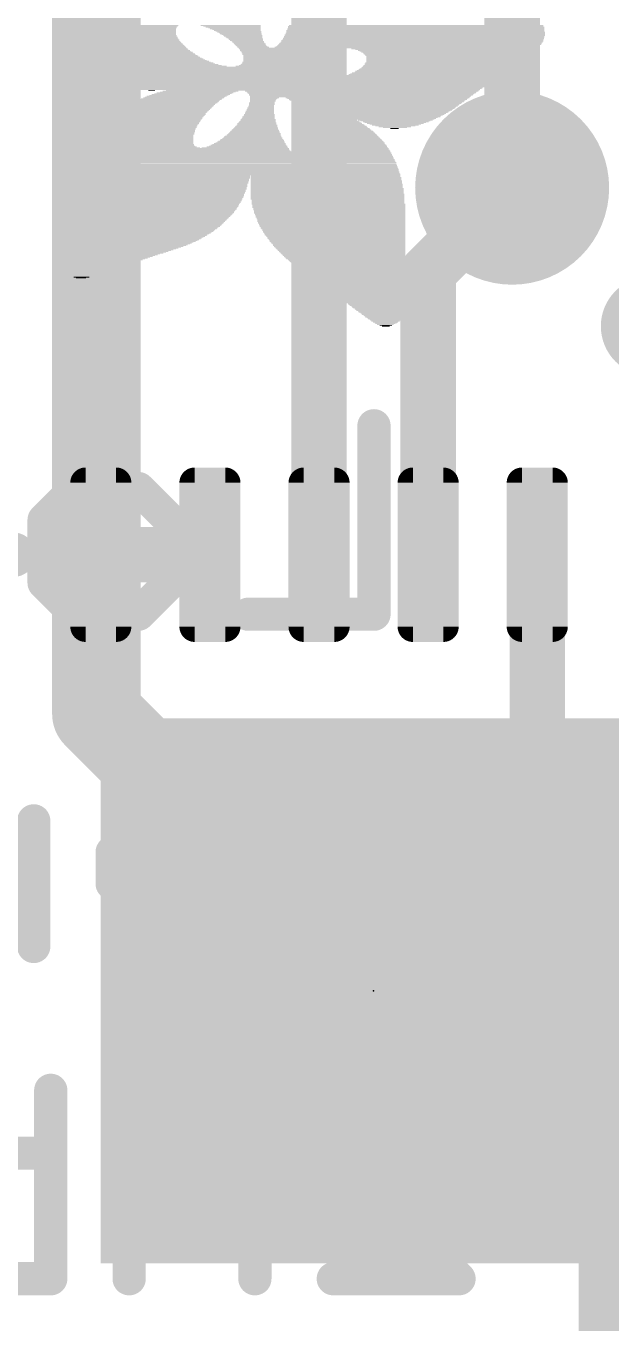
# Model space of a CAD drawing. Extents: x -0.1 to 17.9, y -0.1 to 29.2.
# Drawn here: x 7.3 to 9.98, y 12.19 to 18.14 of the extents above; entities that cross this region are included whole.
import ezdxf

# ---------------------------------------------------------------- set-up
doc = ezdxf.new("R2010")
doc.units = 0
for name, color, linetype in [('1', 12, 'CONTINUOUS'), ('16', 132, 'CONTINUOUS'), ('18', 110, 'CONTINUOUS'), ('21', 40, 'CONTINUOUS'), ('22', 253, 'CONTINUOUS'), ('23', 53, 'CONTINUOUS')]:
    doc.layers.add(name, color=color, linetype=linetype)

# ---------------------------------------------------------------- blocks, each defined once
blk = doc.blocks.new('RECT')
blk.add_solid([(-0.5, -0.5), (0.5, -0.5), (-0.5, 0.5), (0.5, 0.5)])
blk = doc.blocks.new('RECT128000X44800R50')
at = {"const_width": 0.07}
blk.add_lwpolyline([(0.365, -0.07), (0.365, 0.07, 0.4142), (0.33, 0.105), (-0.33, 0.105, 0.4142), (-0.365, 0.07), (-0.365, -0.07, 0.4142), (-0.33, -0.105), (0.33, -0.105, 0.4142)], format="xyb", close=True, dxfattribs=at)
blk.add_solid([(-0.3475, -0.0875), (0.3475, -0.0875), (-0.3475, 0.0875), (0.3475, 0.0875)])
blk = doc.blocks.new('ROUNDV')
at = {"const_width": 0.5}
blk.add_lwpolyline([(0, -0.25, 1), (0, 0.25, 1), (0, -0.25)], format="xyb", dxfattribs=at)

msp = doc.modelspace()

# ---------------------------------------------------------------- linework, layer by layer
at = {"layer": '1', "const_width": 0.254}
for points in [[(8.64, 21.594), (8.64, 15.716)], [(7.64, 15.716), (7.64, 19.03)], [(9.525, 17.399), (9.14, 17.014)], [(9.14, 17.014), (9.14, 15.716)], [(8.14, 15.716), (7.64, 15.716)], [(9.64, 15.716), (9.64, 13.716)], [(9.64, 13.716), (8.89, 13.716)]]:
    msp.add_lwpolyline(points, dxfattribs=at)
at = {"layer": '1', "const_width": 0.127}
for points in [[(9.5699, 17.3541, 1), (9.4801, 17.4439)], [(9.2035, 17.014, 1), (9.0765, 17.014)], [(9.0951, 17.0589, 1), (9.1849, 16.9691)], [(7.64, 15.7795, 1), (7.64, 15.6525)], [(8.14, 15.6525, 1), (8.14, 15.7795)], [(9.7035, 15.716, 1), (9.5765, 15.716)], [(7.5765, 15.716, 1), (7.7035, 15.716)], [(8.5765, 15.716, 1), (8.7035, 15.716)], [(9.0765, 15.716, 1), (9.2035, 15.716)], [(8.89, 13.7795, 1), (8.89, 13.6525)], [(9.64, 13.6525, 1), (9.64, 13.7795)], [(9.5765, 13.716, 1), (9.7035, 13.716)]]:
    msp.add_lwpolyline(points, format="xyb", dxfattribs=at)
at = {"layer": '16'}
for points, const_width in [([(9.525, 20.701), (9.525, 17.399)], 0.254), ([(7.62, 14.986), (7.62, 19.05)], 0.4064), ([(10.033, 12.573), (7.62, 14.986)], 0.4064), ([(10.033, 11.684), (10.033, 12.573)], 0.4064)]:
    msp.add_lwpolyline(points, dxfattribs=dict(at, const_width=const_width))
for points, const_width in [([(9.4615, 17.399, 1), (9.5885, 17.399)], 0.127), ([(7.6918, 15.0578, 1), (7.5482, 14.9142)], 0.2032), ([(7.5184, 14.986, 1), (7.7216, 14.986)], 0.2032), ([(10.1346, 12.573, 1), (9.9314, 12.573)], 0.2032), ([(9.9612, 12.5012, 1), (10.1048, 12.6448)], 0.2032)]:
    msp.add_lwpolyline(points, format="xyb", dxfattribs=dict(at, const_width=const_width))
at = {"layer": '21'}
for points, const_width in [([(10.16, 16.637, 1), (10.16, 16.891, 1), (10.16, 16.637)], 0.2032), ([(7.24, 15.6652, 1), (7.24, 15.7668)], 0.1016)]:
    msp.add_lwpolyline(points, format="xyb", dxfattribs=dict(at, const_width=const_width))
at = {"layer": '21', "const_width": 0.2032}
msp.add_lwpolyline([(6.89, 15.716), (7.24, 15.716)], dxfattribs=at)
at = {"layer": '22', "const_width": 0.1524}
for points in [[(8.8918, 16.3075), (8.8918, 15.4432)], [(7.38, 15.8754), (7.5241, 16.0194)], [(7.5241, 16.0194), (7.8122, 16.0194)], [(7.8122, 16.0194), (7.9562, 15.8754)], [(7.38, 15.5873), (7.38, 15.8754)], [(7.9562, 15.8754), (7.9562, 15.5873)], [(7.5241, 15.4432), (7.38, 15.5873)], [(7.9562, 15.5873), (7.8122, 15.4432)], [(7.8122, 15.4432), (7.5241, 15.4432)], [(8.8918, 15.4432), (8.3155, 15.4432)], [(8.8918, 14.7835), (8.7477, 14.7835)], [(8.7477, 14.7835), (8.7477, 13.9192)], [(7.3326, 14.2073), (7.0445, 14.4954)], [(7.3326, 13.9192), (7.3326, 14.4954)], [(7.8359, 14.4954), (7.6919, 14.3514)], [(8.124, 14.4954), (7.8359, 14.4954)], [(8.2681, 14.3514), (8.124, 14.4954)], [(9.2511, 14.3514), (9.3951, 14.4954)], [(9.3951, 14.4954), (9.6832, 14.4954)], [(9.6832, 14.4954), (9.8273, 14.3514)], [(7.6919, 14.3514), (7.6919, 14.2073)], [(8.2681, 14.0633), (8.2681, 14.3514)], [(9.2511, 14.0633), (9.2511, 14.3514)], [(9.8273, 14.3514), (9.8273, 14.0633)], [(7.6919, 14.2073), (8.2681, 14.2073)], [(8.124, 13.9192), (8.2681, 14.0633)], [(9.3951, 13.9192), (9.2511, 14.0633)], [(9.8273, 14.0633), (9.6832, 13.9192)], [(7.8359, 13.9192), (8.124, 13.9192)], [(8.8918, 13.9192), (8.6037, 13.9192)], [(9.6832, 13.9192), (9.3951, 13.9192)], [(7.4105, 13.2595), (7.4105, 12.3952)], [(8.0579, 12.9714), (7.7698, 13.2595)], [(7.7698, 13.2595), (7.7698, 12.3952)], [(8.346, 13.2595), (8.0579, 12.9714)], [(8.346, 12.3952), (8.346, 13.2595)], [(8.7053, 13.1155), (8.8494, 13.2595)], [(8.8494, 13.2595), (9.1375, 13.2595)], [(9.1375, 13.2595), (9.2816, 13.1155)], [(8.7053, 12.9714), (8.7053, 13.1155)], [(6.9784, 12.9714), (7.4105, 12.9714)], [(9.2816, 12.3952), (8.7053, 12.9714)], [(10.2171, 12.8274), (9.6409, 12.8274)], [(7.4105, 12.3952), (6.9784, 12.3952)], [(8.7053, 12.3952), (9.2816, 12.3952)]]:
    msp.add_lwpolyline(points, dxfattribs=at)
at = {"layer": '22', "const_width": 0.0762}
for points in [[(8.9299, 16.3075, 1), (8.8537, 16.3075)], [(7.5241, 16.0575, 1), (7.5241, 15.9813)], [(7.551, 15.9925, 1), (7.4971, 16.0464)], [(7.8391, 16.0464, 1), (7.7852, 15.9925)], [(7.8122, 15.9813, 1), (7.8122, 16.0575)], [(7.4181, 15.8754, 1), (7.3419, 15.8754)], [(7.9943, 15.8754, 1), (7.9181, 15.8754)], [(7.3531, 15.9023, 1), (7.407, 15.8484)], [(7.9293, 15.8484, 1), (7.9832, 15.9023)], [(7.407, 15.6142, 1), (7.3531, 15.5603)], [(7.9832, 15.5603, 1), (7.9293, 15.6142)], [(7.3419, 15.5873, 1), (7.4181, 15.5873)], [(7.9181, 15.5873, 1), (7.9943, 15.5873)], [(7.5241, 15.4813, 1), (7.5241, 15.4051)], [(7.4971, 15.4163, 1), (7.551, 15.4701)], [(7.7852, 15.4701, 1), (7.8391, 15.4163)], [(7.8122, 15.4051, 1), (7.8122, 15.4813)], [(8.3155, 15.4813, 1), (8.3155, 15.4051)], [(8.8537, 15.4432, 1), (8.9299, 15.4432)], [(8.8918, 15.4051, 1), (8.8918, 15.4813)], [(8.7477, 14.8216, 1), (8.7477, 14.7454)], [(8.7858, 14.7835, 1), (8.7096, 14.7835)], [(8.8918, 14.7454, 1), (8.8918, 14.8216)], [(7.3707, 14.4954, 1), (7.2945, 14.4954)], [(7.8359, 14.5335, 1), (7.8359, 14.4573)], [(7.8629, 14.4685, 1), (7.809, 14.5224)], [(8.151, 14.5224, 1), (8.0971, 14.4685)], [(8.124, 14.4573, 1), (8.124, 14.5335)], [(9.3951, 14.5335, 1), (9.3951, 14.4573)], [(9.4221, 14.4685, 1), (9.3682, 14.5224)], [(9.7102, 14.5224, 1), (9.6563, 14.4685)], [(9.6832, 14.4573, 1), (9.6832, 14.5335)], [(7.6649, 14.3783, 1), (7.7188, 14.3244)], [(7.73, 14.3514, 1), (7.6538, 14.3514)], [(8.3062, 14.3514, 1), (8.23, 14.3514)], [(8.2411, 14.3244, 1), (8.295, 14.3783)], [(9.2241, 14.3783, 1), (9.278, 14.3244)], [(9.2892, 14.3514, 1), (9.213, 14.3514)], [(9.8654, 14.3514, 1), (9.7892, 14.3514)], [(9.8003, 14.3244, 1), (9.8542, 14.3783)], [(7.6919, 14.2454, 1), (7.6919, 14.1692)], [(8.2681, 14.1692, 1), (8.2681, 14.2454)], [(7.3056, 14.1804, 1), (7.3595, 14.2343)], [(7.6538, 14.2073, 1), (7.73, 14.2073)], [(8.23, 14.0633, 1), (8.3062, 14.0633)], [(8.295, 14.0363, 1), (8.2411, 14.0902)], [(9.278, 14.0902, 1), (9.2241, 14.0363)], [(9.213, 14.0633, 1), (9.2892, 14.0633)], [(9.7892, 14.0633, 1), (9.8654, 14.0633)], [(9.8542, 14.0363, 1), (9.8003, 14.0902)], [(7.8359, 13.9573, 1), (7.8359, 13.8811)], [(8.0971, 13.9461, 1), (8.151, 13.8923)], [(8.124, 13.8811, 1), (8.124, 13.9573)], [(8.6037, 13.9573, 1), (8.6037, 13.8811)], [(8.8918, 13.8811, 1), (8.8918, 13.9573)], [(9.3951, 13.9573, 1), (9.3951, 13.8811)], [(9.3682, 13.8923, 1), (9.4221, 13.9461)], [(9.6563, 13.9461, 1), (9.7102, 13.8923)], [(9.6832, 13.8811, 1), (9.6832, 13.9573)], [(7.2945, 13.9192, 1), (7.3707, 13.9192)], [(8.7096, 13.9192, 1), (8.7858, 13.9192)], [(7.4486, 13.2595, 1), (7.3724, 13.2595)], [(7.7968, 13.2865, 1), (7.7429, 13.2326)], [(7.8079, 13.2595, 1), (7.7317, 13.2595)], [(8.3841, 13.2595, 1), (8.3079, 13.2595)], [(8.373, 13.2326, 1), (8.3191, 13.2865)], [(8.8494, 13.2976, 1), (8.8494, 13.2214)], [(8.8763, 13.2326, 1), (8.8225, 13.2865)], [(9.1645, 13.2865, 1), (9.1106, 13.2326)], [(9.1375, 13.2214, 1), (9.1375, 13.2976)], [(8.7434, 13.1155, 1), (8.6672, 13.1155)], [(8.6784, 13.1424, 1), (8.7323, 13.0885)], [(9.2546, 13.0885, 1), (9.3085, 13.1424)], [(7.4105, 12.9333, 1), (7.4105, 13.0095)], [(8.031, 12.9984, 1), (8.0849, 12.9445)], [(8.031, 12.9445, 1), (8.0849, 12.9984)], [(8.7323, 12.9984, 1), (8.6784, 12.9445)], [(8.6672, 12.9714, 1), (8.7434, 12.9714)], [(9.6409, 12.8655, 1), (9.6409, 12.7893)], [(7.4105, 12.3571, 1), (7.4105, 12.4333)], [(8.7053, 12.4333, 1), (8.7053, 12.3571)], [(9.2546, 12.3683, 1), (9.3085, 12.4221)], [(9.2816, 12.3571, 1), (9.2816, 12.4333)], [(7.3724, 12.3952, 1), (7.4486, 12.3952)], [(7.7317, 12.3952, 1), (7.8079, 12.3952)], [(8.3079, 12.3952, 1), (8.3841, 12.3952)]]:
    msp.add_lwpolyline(points, format="xyb", dxfattribs=at)
at = {"layer": '23'}
msp.add_point((8.89, 13.716), dxfattribs=at)

# ---------------------------------------------------------------- block references
at = {"layer": '1', "rotation": 90}
for p in [(7.64, 15.716), (8.14, 15.716), (8.64, 15.716), (9.14, 15.716), (9.64, 15.716)]:
    msp.add_blockref('RECT128000X44800R50', p, dxfattribs=at)
at = {"layer": '1', "xscale": 2.5, "yscale": 2.5, "rotation": 270}
msp.add_blockref('RECT', (8.89, 13.716), dxfattribs=at)
at = {"layer": '18', "xscale": 0.889, "yscale": 0.889}
msp.add_blockref('ROUNDV', (9.525, 17.399), dxfattribs=at)
msp.add_blockref('ROUNDV', (9.525, 17.399), dxfattribs=at)
at = {"layer": '21'}
for p, xscale, yscale in [((7.7248, 18.1432), 0.541, 0.0038), ((7.7229, 18.1394), 0.5372, 0.0038), ((7.7229, 18.1356), 0.5296, 0.0038), ((7.7248, 18.1318), 0.5258, 0.0038), ((7.7248, 18.128), 0.5182, 0.0038), ((7.7248, 18.1242), 0.5182, 0.0038), ((7.7267, 18.1204), 0.5144, 0.0038), ((7.7286, 18.1166), 0.5106, 0.0039), ((7.7305, 18.1127), 0.5068, 0.0038), ((7.7305, 18.1089), 0.5068, 0.0038), ((7.7324, 18.1051), 0.503, 0.0038), ((7.7343, 18.1013), 0.4992, 0.0038), ((7.7362, 18.0975), 0.503, 0.0038), ((7.7382, 18.0937), 0.4991, 0.0038), ((7.742, 18.0899), 0.4991, 0.0038), ((7.7439, 18.0861), 0.4953, 0.0038), ((8.2354, 18.1432), 0.2743, 0.0038), ((8.241, 18.1394), 0.2629, 0.0038), ((8.2468, 18.1356), 0.2515, 0.0038), ((8.2524, 18.1318), 0.2401, 0.0038), ((8.2563, 18.128), 0.2324, 0.0038), ((8.262, 18.1242), 0.221, 0.0038), ((8.2658, 18.1204), 0.2134, 0.0038), ((8.2715, 18.1166), 0.2096, 0.0039), ((8.2753, 18.1127), 0.2019, 0.0038), ((8.2791, 18.1089), 0.1943, 0.0038), ((8.2811, 18.1051), 0.1905, 0.0038), ((8.2849, 18.1013), 0.1829, 0.0038), ((8.2905, 18.0975), 0.1791, 0.0038), ((8.2925, 18.0937), 0.1753, 0.0038), ((8.2963, 18.0899), 0.1676, 0.0038), ((8.2982, 18.0861), 0.1638, 0.0038), ((9.0735, 18.0861), 1.1964, 0.0038), ((9.0755, 18.0937), 1.1925, 0.0038), ((9.0755, 18.0899), 1.1925, 0.0038), ((9.0793, 18.1013), 1.1925, 0.0038), ((9.0793, 18.0975), 1.1925, 0.0038), ((9.0812, 18.1089), 1.1887, 0.0038), ((9.0812, 18.1051), 1.1887, 0.0038), ((9.0812, 18.1204), 1.1811, 0.0038), ((9.0812, 18.1166), 1.1811, 0.0039), ((9.0831, 18.1127), 1.1849, 0.0038), ((9.0831, 18.128), 1.1773, 0.0038), ((9.0831, 18.1242), 1.1773, 0.0038), ((9.0831, 18.1394), 1.1697, 0.0038), ((9.085, 18.1356), 1.1735, 0.0038), ((9.085, 18.1318), 1.1735, 0.0038), ((9.085, 18.1432), 1.1659, 0.0038), ((7.7458, 18.0823), 0.4991, 0.0038), ((7.7496, 18.0785), 0.4991, 0.0039), ((7.7515, 18.0746), 0.4953, 0.0038), ((7.7553, 18.0708), 0.4953, 0.0038), ((7.7572, 18.067), 0.4991, 0.0038), ((7.761, 18.0632), 0.4991, 0.0038), ((7.7648, 18.0594), 0.4991, 0.0038), ((7.7705, 18.0518), 0.503, 0.0038), ((7.7686, 18.0556), 0.4991, 0.0038), ((7.7743, 18.048), 0.503, 0.0038), ((7.7782, 18.0442), 0.5029, 0.0038), ((7.7801, 18.0404), 0.5067, 0.0039), ((7.7839, 18.0365), 0.5067, 0.0038), ((7.7877, 18.0327), 0.5067, 0.0038), ((7.7934, 18.0289), 0.5105, 0.0038), ((7.7972, 18.0251), 0.5105, 0.0038), ((8.3039, 18.0823), 0.16, 0.0038), ((8.3058, 18.0785), 0.1562, 0.0039), ((8.3077, 18.0746), 0.1524, 0.0038), ((8.3134, 18.0708), 0.1486, 0.0038), ((8.3153, 18.067), 0.1448, 0.0038), ((8.3191, 18.0632), 0.1448, 0.0038), ((8.323, 18.0594), 0.1447, 0.0038), ((8.3248, 18.0556), 0.1409, 0.0038), ((8.3286, 18.0518), 0.1409, 0.0038), ((8.3325, 18.048), 0.141, 0.0038), ((8.3382, 18.0442), 0.1448, 0.0038), ((8.9554, 18.0404), 1.3716, 0.0039), ((8.481, 18.0365), 0.4153, 0.0038), ((8.4715, 18.0327), 0.3886, 0.0038), ((8.462, 18.0289), 0.3696, 0.0038), ((8.4563, 18.0251), 0.3506, 0.0038), ((9.0411, 18.0442), 1.2078, 0.0038), ((9.0469, 18.048), 1.2039, 0.0038), ((9.0507, 18.0518), 1.2039, 0.0038), ((9.0545, 18.0556), 1.2039, 0.0038), ((9.0583, 18.0594), 1.204, 0.0038), ((9.0602, 18.0632), 1.2002, 0.0038), ((9.064, 18.067), 1.2002, 0.0038), ((9.0678, 18.0746), 1.2002, 0.0038), ((9.0678, 18.0708), 1.2002, 0.0038), ((9.0697, 18.0785), 1.1964, 0.0039), ((9.0735, 18.0823), 1.1964, 0.0038), ((9.2126, 18.0365), 0.8496, 0.0038), ((9.2202, 18.0327), 0.8268, 0.0038), ((9.2221, 18.0289), 0.8078, 0.0038), ((9.2241, 18.0251), 0.7963, 0.0038), ((7.801, 18.0213), 0.5182, 0.0038), ((7.8048, 18.0175), 0.5182, 0.0038), ((7.8105, 18.0137), 0.522, 0.0038), ((7.8143, 18.0099), 0.522, 0.0038), ((7.82, 18.0061), 0.5258, 0.0038), ((7.8238, 18.0023), 0.5258, 0.0039), ((7.8296, 17.9984), 0.5295, 0.0038), ((7.8353, 17.9946), 0.5334, 0.0038), ((7.841, 17.9908), 0.5372, 0.0038), ((7.8467, 17.987), 0.541, 0.0038), ((7.8505, 17.9832), 0.5486, 0.0038), ((7.8582, 17.9794), 0.5563, 0.0038), ((7.8639, 17.9756), 0.5601, 0.0038), ((7.8734, 17.9718), 0.5639, 0.0038), ((7.8791, 17.968), 0.5677, 0.0038), ((8.4467, 18.0175), 0.3239, 0.0038), ((8.4525, 18.0213), 0.3353, 0.0038), ((8.4068, 17.968), 0.2439, 0.0038), ((8.443, 18.0137), 0.3086, 0.0038), ((8.4391, 18.0099), 0.3009, 0.0038), ((8.4125, 17.9756), 0.2476, 0.0038), ((8.4106, 17.9718), 0.2438, 0.0038), ((8.4239, 17.9908), 0.2629, 0.0038), ((8.4201, 17.987), 0.2552, 0.0038), ((8.4182, 17.9832), 0.2514, 0.0038), ((8.4163, 17.9794), 0.2476, 0.0038), ((8.4373, 18.0061), 0.2895, 0.0038), ((8.4335, 18.0023), 0.2819, 0.0039), ((8.4297, 17.9984), 0.2743, 0.0038), ((8.4259, 17.9946), 0.2667, 0.0038), ((9.2259, 18.0213), 0.7848, 0.0038), ((9.2259, 18.0175), 0.7696, 0.0038), ((9.2259, 18.0137), 0.762, 0.0038), ((9.2259, 18.0099), 0.7544, 0.0038), ((9.1954, 17.968), 0.6934, 0.0038), ((9.224, 18.0061), 0.743, 0.0038), ((9.2012, 17.9718), 0.6973, 0.0038), ((9.224, 18.0023), 0.7354, 0.0039), ((9.2221, 17.9984), 0.7316, 0.0038), ((9.2183, 17.9946), 0.7239, 0.0038), ((9.2107, 17.9832), 0.7087, 0.0038), ((9.2164, 17.9908), 0.7201, 0.0038), ((9.2126, 17.987), 0.7125, 0.0038), ((9.2088, 17.9794), 0.7049, 0.0038), ((9.205, 17.9756), 0.6973, 0.0038), ((7.8886, 17.9642), 0.5792, 0.0039), ((7.8982, 17.9603), 0.5905, 0.0038), ((7.9115, 17.9565), 0.6096, 0.0038), ((8.0658, 17.9527), 0.9106, 0.0038), ((8.0677, 17.9489), 0.9068, 0.0038), ((8.0696, 17.9451), 0.903, 0.0038), ((8.0734, 17.9413), 0.8954, 0.0038), ((8.0753, 17.9375), 0.8916, 0.0038), ((8.0772, 17.9337), 0.8878, 0.0038), ((8.081, 17.9299), 0.8878, 0.0038), ((8.0849, 17.9261), 0.8801, 0.0039), ((8.0887, 17.9222), 0.8801, 0.0038), ((8.0925, 17.9184), 0.8801, 0.0038), ((8.1, 17.9146), 0.8801, 0.0038), ((8.1058, 17.9108), 0.8839, 0.0038), ((8.1134, 17.907), 0.884, 0.0038), ((8.3896, 17.9565), 0.2629, 0.0038), ((8.3992, 17.9603), 0.2515, 0.0038), ((8.403, 17.9642), 0.2439, 0.0039), ((9.0983, 17.907), 0.7201, 0.0038), ((9.1097, 17.9108), 0.7124, 0.0038), ((9.1174, 17.9146), 0.7049, 0.0038), ((9.125, 17.9184), 0.6973, 0.0038), ((9.1326, 17.9222), 0.6972, 0.0038), ((9.1383, 17.9261), 0.6934, 0.0039), ((9.1478, 17.9299), 0.6896, 0.0038), ((9.1516, 17.9337), 0.6896, 0.0038), ((9.1573, 17.9375), 0.6858, 0.0038), ((9.165, 17.9413), 0.6858, 0.0038), ((9.1688, 17.9451), 0.6858, 0.0038), ((9.1745, 17.9489), 0.682, 0.0038), ((9.1802, 17.9527), 0.6858, 0.0038), ((9.184, 17.9565), 0.6858, 0.0038), ((9.1897, 17.9603), 0.6896, 0.0038), ((9.1935, 17.9642), 0.6896, 0.0039), ((8.1211, 17.9032), 0.8839, 0.0038), ((8.1306, 17.8994), 0.8953, 0.0038), ((8.1477, 17.8956), 0.9144, 0.0038), ((8.5687, 17.8918), 1.7412, 0.0038), ((8.5687, 17.888), 1.726, 0.0039), ((8.5706, 17.8841), 1.7145, 0.0038), ((8.5725, 17.8803), 1.703, 0.0038), ((8.5725, 17.8765), 1.6878, 0.0038), ((8.5744, 17.8727), 1.6764, 0.0038), ((8.5763, 17.8689), 1.6574, 0.0038), ((8.5801, 17.8651), 1.6421, 0.0038), ((8.5839, 17.8613), 1.6269, 0.0038), ((8.5858, 17.8575), 1.6078, 0.0038), ((8.5915, 17.8537), 1.5887, 0.0038), ((8.5973, 17.8498), 1.5621, 0.0039), ((9.0583, 17.8956), 0.7696, 0.0038), ((9.0754, 17.8994), 0.743, 0.0038), ((9.0888, 17.9032), 0.7315, 0.0038), ((7.9839, 17.7889), 0.381, 0.0038), ((7.9877, 17.7927), 0.381, 0.0038), ((7.9934, 17.7965), 0.3772, 0.0038), ((7.9991, 17.8003), 0.3734, 0.0038), ((8.0067, 17.8041), 0.3734, 0.0038), ((8.0105, 17.8079), 0.3734, 0.0038), ((8.0201, 17.8117), 0.3695, 0.0039), ((8.0258, 17.8156), 0.3657, 0.0038), ((8.0334, 17.8194), 0.3658, 0.0038), ((7.8734, 17.846), 0.0305, 0.0038), ((8.0429, 17.8232), 0.362, 0.0038), ((8.0525, 17.827), 0.3581, 0.0038), ((8.0619, 17.8308), 0.3543, 0.0038), ((8.0715, 17.8346), 0.3505, 0.0038), ((8.0849, 17.8384), 0.3467, 0.0038), ((8.0962, 17.8422), 0.3467, 0.0038), ((8.6563, 17.846), 1.4364, 0.0038), ((8.8354, 17.8422), 1.0706, 0.0038), ((8.8354, 17.8384), 1.0554, 0.0038), ((8.8354, 17.8346), 1.0478, 0.0038), ((8.8335, 17.8308), 1.0363, 0.0038), ((8.3781, 17.7889), 0.1181, 0.0038), ((8.8335, 17.827), 1.0287, 0.0038), ((8.8316, 17.8232), 1.0249, 0.0038), ((8.8277, 17.8156), 1.0097, 0.0038), ((8.3896, 17.8117), 0.1334, 0.0039), ((8.3858, 17.8079), 0.1258, 0.0038), ((8.3839, 17.8041), 0.122, 0.0038), ((8.382, 17.8003), 0.1182, 0.0038), ((8.382, 17.7965), 0.1182, 0.0038), ((8.8297, 17.8194), 1.0135, 0.0038), ((8.3801, 17.7927), 0.1143, 0.0038), ((8.9078, 17.8117), 0.842, 0.0039), ((8.9078, 17.8079), 0.8268, 0.0038), ((8.9097, 17.8041), 0.8154, 0.0038), ((8.9078, 17.8003), 0.8039, 0.0038), ((8.9097, 17.7965), 0.7925, 0.0038), ((8.9097, 17.7927), 0.7848, 0.0038), ((8.9078, 17.7889), 0.7734, 0.0038), ((7.9172, 17.7279), 0.3924, 0.0038), ((7.921, 17.7317), 0.3924, 0.0038), ((7.9248, 17.7355), 0.3924, 0.0039), ((7.9267, 17.7394), 0.3886, 0.0038), ((7.9305, 17.7432), 0.3886, 0.0038), ((7.9343, 17.747), 0.3886, 0.0038), ((7.9381, 17.7508), 0.3886, 0.0038), ((7.942, 17.7546), 0.3887, 0.0038), ((7.9458, 17.7584), 0.3887, 0.0038), ((7.9496, 17.7622), 0.3886, 0.0038), ((7.9553, 17.766), 0.3848, 0.0038), ((7.9591, 17.7698), 0.3848, 0.0038), ((7.9629, 17.7736), 0.3848, 0.0039), ((7.9667, 17.7775), 0.3848, 0.0038), ((7.9724, 17.7813), 0.381, 0.0038), ((7.9762, 17.7851), 0.381, 0.0038), ((8.3649, 17.7279), 0.1447, 0.0038), ((8.3667, 17.7355), 0.1409, 0.0039), ((8.3667, 17.7317), 0.1409, 0.0038), ((8.3667, 17.7432), 0.1333, 0.0038), ((8.3667, 17.7394), 0.1333, 0.0038), ((8.3687, 17.7508), 0.1295, 0.0038), ((8.3687, 17.747), 0.1295, 0.0038), ((8.3705, 17.7584), 0.1257, 0.0038), ((8.3705, 17.7546), 0.1257, 0.0038), ((8.3725, 17.766), 0.1219, 0.0038), ((8.3725, 17.7622), 0.1219, 0.0038), ((8.3743, 17.7736), 0.1181, 0.0039), ((8.3743, 17.7698), 0.1181, 0.0038), ((8.3781, 17.7851), 0.1181, 0.0038), ((8.3781, 17.7813), 0.1181, 0.0038), ((8.3763, 17.7775), 0.1143, 0.0038), ((8.9078, 17.7851), 0.7658, 0.0038), ((8.9059, 17.7813), 0.7544, 0.0038), ((8.9059, 17.7775), 0.7468, 0.0038), ((8.9059, 17.7736), 0.7391, 0.0039), ((8.904, 17.7698), 0.7277, 0.0038), ((8.904, 17.766), 0.7201, 0.0038), ((8.904, 17.7622), 0.7125, 0.0038), ((8.9021, 17.7584), 0.7011, 0.0038), ((8.9021, 17.7546), 0.6934, 0.0038), ((8.8983, 17.7508), 0.6858, 0.0038), ((8.8963, 17.747), 0.6743, 0.0038), ((8.8963, 17.7432), 0.6667, 0.0038), ((8.8945, 17.7394), 0.6553, 0.0038), ((8.8907, 17.7355), 0.6477, 0.0039), ((8.8887, 17.7317), 0.6363, 0.0038), ((8.8868, 17.7279), 0.6248, 0.0038), ((7.8753, 17.6708), 0.4001, 0.0038), ((7.8791, 17.6784), 0.4, 0.0038), ((7.8791, 17.6746), 0.4, 0.0038), ((7.8829, 17.6822), 0.4, 0.0038), ((7.8848, 17.686), 0.3962, 0.0038), ((7.8905, 17.6936), 0.4, 0.0038), ((7.8886, 17.6898), 0.3962, 0.0038), ((7.8924, 17.6974), 0.3962, 0.0039), ((7.8962, 17.7013), 0.3962, 0.0038), ((7.9001, 17.7051), 0.3963, 0.0038), ((7.9039, 17.7127), 0.3963, 0.0038), ((7.902, 17.7089), 0.3925, 0.0038), ((7.9077, 17.7165), 0.3963, 0.0038), ((7.9096, 17.7203), 0.3925, 0.0038), ((7.9134, 17.7241), 0.3924, 0.0038), ((8.3496, 17.6708), 0.2058, 0.0038), ((8.3515, 17.6746), 0.2019, 0.0038), ((8.3515, 17.6784), 0.1943, 0.0038), ((8.3535, 17.6822), 0.1905, 0.0038), ((8.3553, 17.686), 0.1867, 0.0038), ((8.3553, 17.6936), 0.1791, 0.0038), ((8.3553, 17.6898), 0.1791, 0.0038), ((8.3573, 17.6974), 0.1753, 0.0039), ((8.3573, 17.7013), 0.1677, 0.0038), ((8.3591, 17.7051), 0.1639, 0.0038), ((8.3611, 17.7127), 0.1601, 0.0038), ((8.3611, 17.7089), 0.1601, 0.0038), ((8.361, 17.7165), 0.1524, 0.0038), ((8.3629, 17.7241), 0.1485, 0.0038), ((8.3629, 17.7203), 0.1485, 0.0038), ((8.8849, 17.7241), 0.621, 0.0038), ((8.8811, 17.7203), 0.6058, 0.0038), ((8.8773, 17.7165), 0.5982, 0.0038), ((8.8754, 17.7127), 0.5868, 0.0038), ((8.7001, 17.7089), 0.2286, 0.0038), ((8.704, 17.7051), 0.2363, 0.0038), ((8.7078, 17.7013), 0.2363, 0.0038), ((8.7116, 17.6974), 0.2439, 0.0039), ((8.7154, 17.6936), 0.2438, 0.0038), ((8.7192, 17.6898), 0.2514, 0.0038), ((8.723, 17.686), 0.2514, 0.0038), ((8.7268, 17.6822), 0.259, 0.0038), ((8.7325, 17.6746), 0.2629, 0.0038), ((8.7307, 17.6784), 0.2591, 0.0038), ((8.7383, 17.6708), 0.2667, 0.0038), ((8.9897, 17.7089), 0.3429, 0.0038), ((8.9897, 17.7051), 0.32, 0.0038), ((8.9916, 17.7013), 0.301, 0.0038), ((8.9897, 17.6974), 0.282, 0.0039), ((8.9897, 17.6936), 0.259, 0.0038), ((8.9897, 17.6898), 0.2362, 0.0038), ((8.9897, 17.686), 0.2134, 0.0038), ((8.9897, 17.6822), 0.1828, 0.0038), ((8.9878, 17.6784), 0.1486, 0.0038), ((8.9878, 17.6746), 0.1105, 0.0038), ((8.9859, 17.6708), 0.0381, 0.0038), ((7.8525, 17.6136), 0.4229, 0.0038), ((7.8525, 17.6098), 0.4229, 0.0038), ((7.8544, 17.6212), 0.4191, 0.0039), ((7.8544, 17.6174), 0.4191, 0.0038), ((7.8563, 17.6289), 0.4153, 0.0038), ((7.8563, 17.6251), 0.4153, 0.0038), ((7.8582, 17.6365), 0.4115, 0.0038), ((7.8582, 17.6327), 0.4115, 0.0038), ((7.8601, 17.6403), 0.4077, 0.0038), ((7.8639, 17.6479), 0.4077, 0.0038), ((7.8639, 17.6441), 0.4077, 0.0038), ((7.8677, 17.6555), 0.4077, 0.0038), ((7.8658, 17.6517), 0.4039, 0.0038), ((7.8696, 17.6593), 0.4039, 0.0039), ((7.8734, 17.667), 0.4039, 0.0038), ((7.8715, 17.6632), 0.4001, 0.0038), ((8.3287, 17.6098), 0.3086, 0.0038), ((8.3287, 17.6136), 0.301, 0.0038), ((8.3325, 17.6174), 0.2934, 0.0038), ((8.3324, 17.6212), 0.2857, 0.0039), ((8.3344, 17.6251), 0.2743, 0.0038), ((8.3362, 17.6289), 0.2705, 0.0038), ((8.3362, 17.6327), 0.2629, 0.0038), ((8.3382, 17.6365), 0.2591, 0.0038), ((8.3401, 17.6403), 0.2476, 0.0038), ((8.342, 17.6441), 0.2438, 0.0038), ((8.3439, 17.6479), 0.24, 0.0038), ((8.3439, 17.6517), 0.2324, 0.0038), ((8.3458, 17.6555), 0.2286, 0.0038), ((8.3458, 17.6593), 0.221, 0.0039), ((8.3477, 17.6632), 0.2172, 0.0038), ((8.3477, 17.667), 0.2096, 0.0038), ((8.7401, 17.667), 0.2705, 0.0038), ((8.7439, 17.6632), 0.2705, 0.0038), ((8.7477, 17.6593), 0.2781, 0.0039), ((8.7497, 17.6555), 0.2819, 0.0038), ((8.7554, 17.6479), 0.2858, 0.0038), ((8.7535, 17.6517), 0.2819, 0.0038), ((8.7592, 17.6441), 0.2858, 0.0038), ((8.7611, 17.6403), 0.2896, 0.0038), ((8.763, 17.6365), 0.2934, 0.0038), ((8.7668, 17.6327), 0.2934, 0.0038), ((8.7687, 17.6289), 0.2972, 0.0038), ((8.7706, 17.6251), 0.301, 0.0038), ((8.7744, 17.6212), 0.301, 0.0039), ((8.7763, 17.6174), 0.3048, 0.0038), ((8.7782, 17.6136), 0.3086, 0.0038), ((8.7802, 17.6098), 0.3125, 0.0038), ((8.0658, 17.5565), 0.903, 0.0038), ((8.0677, 17.5527), 0.9068, 0.0038), ((8.0696, 17.5489), 0.9106, 0.0038), ((8.0657, 17.5641), 0.8953, 0.0038), ((8.0657, 17.5603), 0.8953, 0.0038), ((8.0619, 17.5755), 0.8801, 0.0038), ((8.0657, 17.5679), 0.8877, 0.0038), ((8.0639, 17.5717), 0.8839, 0.0038), ((7.86, 17.5831), 0.4686, 0.0039), ((8.0639, 17.5793), 0.8763, 0.0038), ((7.8505, 17.5908), 0.442, 0.0038), ((7.8543, 17.587), 0.4496, 0.0038), ((7.8505, 17.5984), 0.4344, 0.0038), ((7.8505, 17.5946), 0.4344, 0.0038), ((7.8505, 17.606), 0.4268, 0.0038), ((7.8505, 17.6022), 0.4268, 0.0038), ((8.3001, 17.5831), 0.3962, 0.0039), ((8.3096, 17.587), 0.3696, 0.0038), ((8.3154, 17.5908), 0.3581, 0.0038), ((8.3172, 17.5946), 0.3467, 0.0038), ((8.3192, 17.5984), 0.3353, 0.0038), ((8.323, 17.6022), 0.3277, 0.0038), ((8.3248, 17.606), 0.3163, 0.0038), ((8.7858, 17.5984), 0.3163, 0.0038), ((8.7896, 17.5908), 0.3239, 0.0038), ((8.7896, 17.587), 0.3239, 0.0038), ((8.784, 17.606), 0.3125, 0.0038), ((8.784, 17.6022), 0.3125, 0.0038), ((8.7878, 17.5946), 0.3201, 0.0038), ((8.7935, 17.5831), 0.3238, 0.0039), ((8.7954, 17.5793), 0.3276, 0.0038), ((8.7954, 17.5755), 0.3276, 0.0038), ((8.7973, 17.5717), 0.3314, 0.0038), ((8.7992, 17.5679), 0.3352, 0.0038), ((8.7992, 17.5641), 0.3352, 0.0038), ((8.8011, 17.5603), 0.339, 0.0038), ((8.8011, 17.5565), 0.339, 0.0038), ((8.8031, 17.5527), 0.3429, 0.0038), ((8.8031, 17.5489), 0.3429, 0.0038), ((8.2981, 17.4955), 1.4059, 0.0038), ((8.2981, 17.4917), 1.4059, 0.0038), ((8.2963, 17.4993), 1.4021, 0.0038), ((8.2981, 17.5031), 1.3983, 0.0038), ((8.0848, 17.5108), 0.9716, 0.0038), ((8.0905, 17.5069), 0.983, 0.0039), ((8.0792, 17.5222), 0.9525, 0.0038), ((8.0811, 17.5184), 0.9563, 0.0038), ((8.0849, 17.5146), 0.9639, 0.0038), ((8.0734, 17.5336), 0.9334, 0.0038), ((8.0753, 17.5298), 0.9372, 0.0038), ((8.0772, 17.526), 0.941, 0.0038), ((8.0696, 17.545), 0.9182, 0.0039), ((8.0715, 17.5412), 0.922, 0.0038), ((8.0734, 17.5374), 0.9258, 0.0038), ((8.8011, 17.5069), 0.3848, 0.0039), ((8.8049, 17.5108), 0.3772, 0.0038), ((8.8068, 17.5146), 0.3734, 0.0038), ((8.8068, 17.5222), 0.3658, 0.0038), ((8.8068, 17.5184), 0.3658, 0.0038), ((8.8049, 17.5336), 0.3544, 0.0038), ((8.8068, 17.5298), 0.3582, 0.0038), ((8.8068, 17.526), 0.3582, 0.0038), ((8.8049, 17.545), 0.3467, 0.0039), ((8.8049, 17.5412), 0.3467, 0.0038), ((8.8069, 17.5374), 0.3505, 0.0038), ((7.9458, 17.4307), 0.7467, 0.0039), ((7.9496, 17.4422), 0.7467, 0.0038), ((7.9477, 17.4384), 0.7429, 0.0038), ((7.9477, 17.4346), 0.7429, 0.0038), ((7.9515, 17.4536), 0.7429, 0.0038), ((7.9515, 17.4498), 0.7429, 0.0038), ((7.9515, 17.446), 0.7429, 0.0038), ((8.2963, 17.465), 1.4249, 0.0038), ((8.2982, 17.4612), 1.4288, 0.0038), ((8.2982, 17.4574), 1.4288, 0.0038), ((8.2981, 17.4727), 1.4211, 0.0038), ((8.2981, 17.4688), 1.4211, 0.0039), ((8.2963, 17.4765), 1.4173, 0.0038), ((8.2981, 17.4841), 1.4135, 0.0038), ((8.2981, 17.4803), 1.4135, 0.0038), ((8.2963, 17.4879), 1.4097, 0.0038), ((8.6697, 17.4536), 0.6858, 0.0038), ((8.6697, 17.4498), 0.6858, 0.0038), ((8.6716, 17.446), 0.6896, 0.0038), ((8.6716, 17.4422), 0.6896, 0.0038), ((8.6716, 17.4384), 0.6896, 0.0038), ((8.6716, 17.4346), 0.6896, 0.0038), ((8.6735, 17.4307), 0.6934, 0.0039), ((7.9305, 17.3812), 0.7468, 0.0038), ((7.9286, 17.3774), 0.743, 0.0038), ((7.9286, 17.3736), 0.743, 0.0038), ((7.9343, 17.3926), 0.7468, 0.0039), ((7.9324, 17.3888), 0.743, 0.0038), ((7.9324, 17.385), 0.743, 0.0038), ((7.9382, 17.4041), 0.7467, 0.0038), ((7.9363, 17.4003), 0.7429, 0.0038), ((7.9363, 17.3965), 0.7429, 0.0038), ((7.942, 17.4193), 0.7467, 0.0038), ((7.9401, 17.4155), 0.7429, 0.0038), ((7.9401, 17.4117), 0.7429, 0.0038), ((7.9401, 17.4079), 0.7429, 0.0038), ((7.9439, 17.4269), 0.7429, 0.0038), ((7.9439, 17.4231), 0.7429, 0.0038), ((8.6735, 17.4269), 0.6934, 0.0038), ((8.6735, 17.4231), 0.6934, 0.0038), ((8.6735, 17.4193), 0.6934, 0.0038), ((8.6754, 17.4155), 0.6972, 0.0038), ((8.6754, 17.4117), 0.6972, 0.0038), ((8.6754, 17.4079), 0.6972, 0.0038), ((8.6754, 17.4041), 0.6972, 0.0038), ((8.6754, 17.4003), 0.6972, 0.0038), ((8.6773, 17.3965), 0.701, 0.0038), ((8.6773, 17.3926), 0.701, 0.0039), ((8.6773, 17.3888), 0.701, 0.0038), ((8.6773, 17.385), 0.701, 0.0038), ((8.6773, 17.3812), 0.701, 0.0038), ((8.6773, 17.3774), 0.701, 0.0038), ((8.6773, 17.3736), 0.701, 0.0038), ((7.902, 17.3126), 0.7353, 0.0038), ((7.9058, 17.3241), 0.7353, 0.0038), ((7.9058, 17.3203), 0.7353, 0.0038), ((7.9039, 17.3164), 0.7315, 0.0039), ((7.9115, 17.3355), 0.7391, 0.0038), ((7.9115, 17.3317), 0.7391, 0.0038), ((7.9096, 17.3279), 0.7353, 0.0038), ((7.9172, 17.3469), 0.743, 0.0038), ((7.9153, 17.3431), 0.7391, 0.0038), ((7.9153, 17.3393), 0.7391, 0.0038), ((7.921, 17.3584), 0.743, 0.0038), ((7.921, 17.3545), 0.743, 0.0039), ((7.9191, 17.3507), 0.7392, 0.0038), ((7.9248, 17.3698), 0.743, 0.0038), ((7.9248, 17.366), 0.743, 0.0038), ((7.9248, 17.3622), 0.743, 0.0038), ((8.6792, 17.3698), 0.7048, 0.0038), ((8.6792, 17.366), 0.7048, 0.0038), ((8.6792, 17.3622), 0.7048, 0.0038), ((8.6792, 17.3584), 0.7048, 0.0038), ((8.6792, 17.3545), 0.7048, 0.0039), ((8.6792, 17.3507), 0.7048, 0.0038), ((8.6792, 17.3469), 0.7048, 0.0038), ((8.6811, 17.3431), 0.701, 0.0038), ((8.6811, 17.3393), 0.701, 0.0038), ((8.6811, 17.3355), 0.701, 0.0038), ((8.6811, 17.3317), 0.701, 0.0038), ((8.6811, 17.3279), 0.701, 0.0038), ((8.683, 17.3241), 0.7048, 0.0038), ((8.6849, 17.3203), 0.701, 0.0038), ((8.6849, 17.3164), 0.701, 0.0039), ((8.6849, 17.3126), 0.701, 0.0038), ((7.8677, 17.2555), 0.7049, 0.0038), ((7.8658, 17.2517), 0.7011, 0.0038), ((7.8753, 17.2669), 0.7125, 0.0038), ((7.8734, 17.2631), 0.7087, 0.0038), ((7.8715, 17.2593), 0.7049, 0.0038), ((7.8829, 17.2783), 0.7201, 0.0039), ((7.881, 17.2745), 0.7163, 0.0038), ((7.8791, 17.2707), 0.7125, 0.0038), ((7.8887, 17.2898), 0.7239, 0.0038), ((7.8887, 17.286), 0.7239, 0.0038), ((7.8867, 17.2822), 0.72, 0.0038), ((7.8963, 17.3012), 0.7315, 0.0038), ((7.8944, 17.2974), 0.7277, 0.0038), ((7.8925, 17.2936), 0.7239, 0.0038), ((7.9001, 17.3088), 0.7315, 0.0038), ((7.8982, 17.305), 0.7277, 0.0038), ((8.6849, 17.3088), 0.701, 0.0038), ((8.6868, 17.305), 0.6972, 0.0038), ((8.6868, 17.3012), 0.6972, 0.0038), ((8.6868, 17.2974), 0.6972, 0.0038), ((8.6887, 17.2936), 0.6934, 0.0038), ((8.6887, 17.2898), 0.6934, 0.0038), ((8.6887, 17.286), 0.6934, 0.0038), ((8.6887, 17.2822), 0.6934, 0.0038), ((8.6906, 17.2783), 0.6896, 0.0039), ((8.6906, 17.2745), 0.6896, 0.0038), ((8.6925, 17.2707), 0.6858, 0.0038), ((8.6925, 17.2669), 0.6858, 0.0038), ((8.6925, 17.2631), 0.6858, 0.0038), ((8.6944, 17.2593), 0.682, 0.0038), ((8.6944, 17.2555), 0.682, 0.0038), ((8.6963, 17.2517), 0.6782, 0.0038), ((7.8258, 17.1983), 0.6591, 0.0038), ((7.822, 17.1945), 0.6515, 0.0038), ((7.8353, 17.2098), 0.6705, 0.0038), ((7.8315, 17.206), 0.6629, 0.0038), ((7.8296, 17.2021), 0.6591, 0.0039), ((7.8448, 17.2212), 0.682, 0.0038), ((7.841, 17.2174), 0.6744, 0.0038), ((7.8391, 17.2136), 0.6706, 0.0038), ((7.8524, 17.2326), 0.6896, 0.0038), ((7.8505, 17.2288), 0.6858, 0.0038), ((7.8486, 17.225), 0.682, 0.0038), ((7.86, 17.2441), 0.6972, 0.0038), ((7.8581, 17.2402), 0.6934, 0.0039), ((7.8562, 17.2364), 0.6896, 0.0038), ((7.8639, 17.2479), 0.6973, 0.0038), ((8.6963, 17.2479), 0.6782, 0.0038), ((8.6963, 17.2441), 0.6782, 0.0038), ((8.6982, 17.2402), 0.6744, 0.0039), ((8.6982, 17.2364), 0.6744, 0.0038), ((8.7002, 17.2326), 0.6705, 0.0038), ((8.7002, 17.2288), 0.6705, 0.0038), ((8.702, 17.225), 0.6667, 0.0038), ((8.702, 17.2212), 0.6667, 0.0038), ((8.704, 17.2174), 0.6629, 0.0038), ((8.704, 17.2136), 0.6629, 0.0038), ((8.7058, 17.2098), 0.6591, 0.0038), ((8.7078, 17.206), 0.6553, 0.0038), ((8.7078, 17.2021), 0.6553, 0.0039), ((8.7096, 17.1983), 0.6515, 0.0038), ((8.7096, 17.1945), 0.6515, 0.0038), ((7.7629, 17.1412), 0.5715, 0.0038), ((7.7572, 17.1374), 0.5601, 0.0038), ((7.7534, 17.1336), 0.5525, 0.0038), ((7.7781, 17.1526), 0.5944, 0.0038), ((7.7724, 17.1488), 0.583, 0.0038), ((7.7686, 17.145), 0.5753, 0.0038), ((7.7876, 17.1602), 0.6058, 0.0038), ((7.7838, 17.1564), 0.5982, 0.0038), ((7.7915, 17.164), 0.6135, 0.0039), ((7.8029, 17.1755), 0.6286, 0.0038), ((7.7991, 17.1717), 0.621, 0.0038), ((7.7953, 17.1679), 0.6134, 0.0038), ((7.8144, 17.1869), 0.6439, 0.0038), ((7.8105, 17.1831), 0.6362, 0.0038), ((7.8086, 17.1793), 0.6324, 0.0038), ((7.8201, 17.1907), 0.6477, 0.0038), ((8.7116, 17.1907), 0.6477, 0.0038), ((8.7134, 17.1869), 0.6439, 0.0038), ((8.7134, 17.1831), 0.6439, 0.0038), ((8.7154, 17.1793), 0.6401, 0.0038), ((8.7172, 17.1755), 0.6363, 0.0038), ((8.7192, 17.1717), 0.6324, 0.0038), ((8.7192, 17.1679), 0.6324, 0.0038), ((8.7211, 17.164), 0.6286, 0.0039), ((8.723, 17.1602), 0.6248, 0.0038), ((8.7249, 17.1564), 0.621, 0.0038), ((8.7249, 17.1526), 0.621, 0.0038), ((8.7268, 17.1488), 0.6172, 0.0038), ((8.7287, 17.145), 0.6134, 0.0038), ((8.7306, 17.1412), 0.6096, 0.0038), ((8.7325, 17.1374), 0.6058, 0.0038), ((8.7325, 17.1336), 0.6058, 0.0038), ((7.6696, 17.084), 0.4153, 0.0038), ((7.6638, 17.0802), 0.4038, 0.0038), ((7.6581, 17.0764), 0.3924, 0.0038), ((7.6524, 17.0726), 0.381, 0.0038), ((7.7019, 17.1031), 0.4724, 0.0038), ((7.6962, 17.0993), 0.461, 0.0038), ((7.6886, 17.0955), 0.4458, 0.0038), ((7.6829, 17.0917), 0.4343, 0.0038), ((7.6772, 17.0878), 0.4229, 0.0039), ((7.721, 17.1145), 0.5029, 0.0038), ((7.7153, 17.1107), 0.4915, 0.0038), ((7.7096, 17.1069), 0.4801, 0.0038), ((7.74, 17.1259), 0.5334, 0.0039), ((7.7343, 17.1221), 0.522, 0.0038), ((7.7286, 17.1183), 0.5106, 0.0038), ((7.7476, 17.1298), 0.541, 0.0038), ((8.7344, 17.1298), 0.602, 0.0038), ((8.7363, 17.1259), 0.5982, 0.0039), ((8.7383, 17.1221), 0.5943, 0.0038), ((8.7401, 17.1183), 0.5905, 0.0038), ((8.7421, 17.1145), 0.5867, 0.0038), ((8.7439, 17.1107), 0.5829, 0.0038), ((8.7459, 17.1069), 0.5791, 0.0038), ((8.7477, 17.1031), 0.5753, 0.0038), ((8.7497, 17.0993), 0.5715, 0.0038), ((8.7515, 17.0955), 0.5677, 0.0038), ((8.7535, 17.0917), 0.5639, 0.0038), ((8.7553, 17.0878), 0.5601, 0.0039), ((8.7573, 17.084), 0.5562, 0.0038), ((8.7592, 17.0802), 0.5524, 0.0038), ((8.7611, 17.0764), 0.5486, 0.0038), ((8.763, 17.0726), 0.5448, 0.0038), ((7.6467, 17.0688), 0.3696, 0.0038), ((7.641, 17.065), 0.3581, 0.0038), ((7.6353, 17.0612), 0.3467, 0.0038), ((7.6296, 17.0574), 0.3353, 0.0038), ((7.6238, 17.0536), 0.3238, 0.0038), ((7.62, 17.0497), 0.3086, 0.0039), ((7.6143, 17.0459), 0.2972, 0.0038), ((7.6086, 17.0421), 0.2857, 0.0038), ((7.6029, 17.0383), 0.2743, 0.0038), ((7.5991, 17.0345), 0.2591, 0.0038), ((7.5934, 17.0307), 0.2477, 0.0038), ((7.5895, 17.0269), 0.2324, 0.0038), ((7.5857, 17.0231), 0.2172, 0.0038), ((7.58, 17.0193), 0.2058, 0.0038), ((7.5762, 17.0155), 0.1905, 0.0038), ((8.7668, 17.0688), 0.5372, 0.0038), ((8.7687, 17.065), 0.5334, 0.0038), ((8.7706, 17.0612), 0.5296, 0.0038), ((8.7725, 17.0574), 0.5258, 0.0038), ((8.7764, 17.0536), 0.5181, 0.0038), ((8.7782, 17.0497), 0.5143, 0.0039), ((8.7802, 17.0459), 0.5105, 0.0038), ((8.784, 17.0421), 0.5029, 0.0038), ((8.7858, 17.0383), 0.4991, 0.0038), ((8.7878, 17.0345), 0.4953, 0.0038), ((8.7916, 17.0307), 0.4877, 0.0038), ((8.7934, 17.0269), 0.4839, 0.0038), ((8.7973, 17.0231), 0.4762, 0.0038), ((8.7992, 17.0193), 0.4724, 0.0038), ((8.8011, 17.0155), 0.4686, 0.0038), ((7.5724, 17.0116), 0.1753, 0.0039), ((7.5686, 17.0078), 0.16, 0.0038), ((7.5648, 17.004), 0.1447, 0.0038), ((7.561, 17.0002), 0.1295, 0.0038), ((7.5591, 16.9964), 0.1105, 0.0038), ((7.5553, 16.9926), 0.0953, 0.0038), ((7.5514, 16.9888), 0.0724, 0.0038), ((7.5495, 16.985), 0.0457, 0.0038), ((8.8049, 17.0116), 0.461, 0.0039), ((8.8068, 17.0078), 0.4572, 0.0038), ((8.8087, 17.004), 0.4534, 0.0038), ((8.8125, 17.0002), 0.4458, 0.0038), ((8.8145, 16.9964), 0.4419, 0.0038), ((8.8163, 16.9926), 0.4381, 0.0038), ((8.8201, 16.9888), 0.4305, 0.0038), ((8.8221, 16.985), 0.4267, 0.0038), ((8.8259, 16.9812), 0.4191, 0.0038), ((8.8277, 16.9774), 0.4153, 0.0038), ((8.8297, 16.9735), 0.4115, 0.0039), ((8.8335, 16.9697), 0.4038, 0.0038), ((8.8354, 16.9659), 0.4, 0.0038), ((8.8373, 16.9621), 0.3962, 0.0038), ((8.8411, 16.9583), 0.3886, 0.0038), ((8.843, 16.9545), 0.3848, 0.0038), ((8.8468, 16.9507), 0.3772, 0.0038), ((8.8487, 16.9469), 0.3734, 0.0038), ((8.8506, 16.9431), 0.3696, 0.0038), ((8.8544, 16.9393), 0.3619, 0.0038), ((8.8564, 16.9354), 0.3581, 0.0039), ((8.8582, 16.9316), 0.3543, 0.0038), ((8.862, 16.9278), 0.3467, 0.0038), ((8.864, 16.924), 0.3429, 0.0038), ((8.8659, 16.9202), 0.3391, 0.0038), ((8.8697, 16.9164), 0.3315, 0.0038), ((8.8716, 16.9126), 0.3276, 0.0038), ((8.8754, 16.9088), 0.32, 0.0038), ((8.8773, 16.905), 0.3162, 0.0038), ((8.8792, 16.9012), 0.3124, 0.0038), ((8.883, 16.8973), 0.3048, 0.0039), ((8.8849, 16.8935), 0.301, 0.0038), ((8.8868, 16.8897), 0.2972, 0.0038), ((8.8907, 16.8859), 0.2895, 0.0038), ((8.8925, 16.8821), 0.2857, 0.0038), ((8.8945, 16.8783), 0.2819, 0.0038), ((8.8983, 16.8745), 0.2743, 0.0038), ((8.9002, 16.8707), 0.2705, 0.0038), ((8.904, 16.8669), 0.2629, 0.0038), ((8.9059, 16.8631), 0.2591, 0.0038), ((8.9078, 16.8592), 0.2553, 0.0039), ((8.9116, 16.8554), 0.2476, 0.0038), ((8.9135, 16.8516), 0.2438, 0.0038), ((8.9154, 16.8478), 0.24, 0.0038), ((8.9192, 16.844), 0.2324, 0.0038), ((8.9192, 16.8402), 0.2248, 0.0038), ((8.9211, 16.8364), 0.221, 0.0038), ((8.9249, 16.8326), 0.2134, 0.0038), ((8.9268, 16.8288), 0.2095, 0.0038), ((8.9306, 16.825), 0.2019, 0.0038), ((8.9306, 16.8211), 0.1943, 0.0039), ((8.9326, 16.8173), 0.1905, 0.0038), ((8.9364, 16.8135), 0.1829, 0.0038), ((8.9364, 16.8097), 0.1753, 0.0038), ((8.9383, 16.8059), 0.1715, 0.0038), ((8.9402, 16.8021), 0.16, 0.0038), ((8.9402, 16.7983), 0.1524, 0.0038), ((8.944, 16.7945), 0.1448, 0.0038), ((8.944, 16.7907), 0.1372, 0.0038), ((8.944, 16.7869), 0.1295, 0.0038), ((8.944, 16.783), 0.1143, 0.0039), ((8.9459, 16.7792), 0.1029, 0.0038), ((8.944, 16.7754), 0.0914, 0.0038), ((8.944, 16.7716), 0.0762, 0.0038), ((8.9459, 16.7678), 0.0572, 0.0038), ((8.9459, 16.764), 0.0343, 0.0038)]:
    msp.add_blockref('RECT', p, dxfattribs=dict(at, xscale=xscale, yscale=yscale))

doc.saveas('drawing.dxf')
